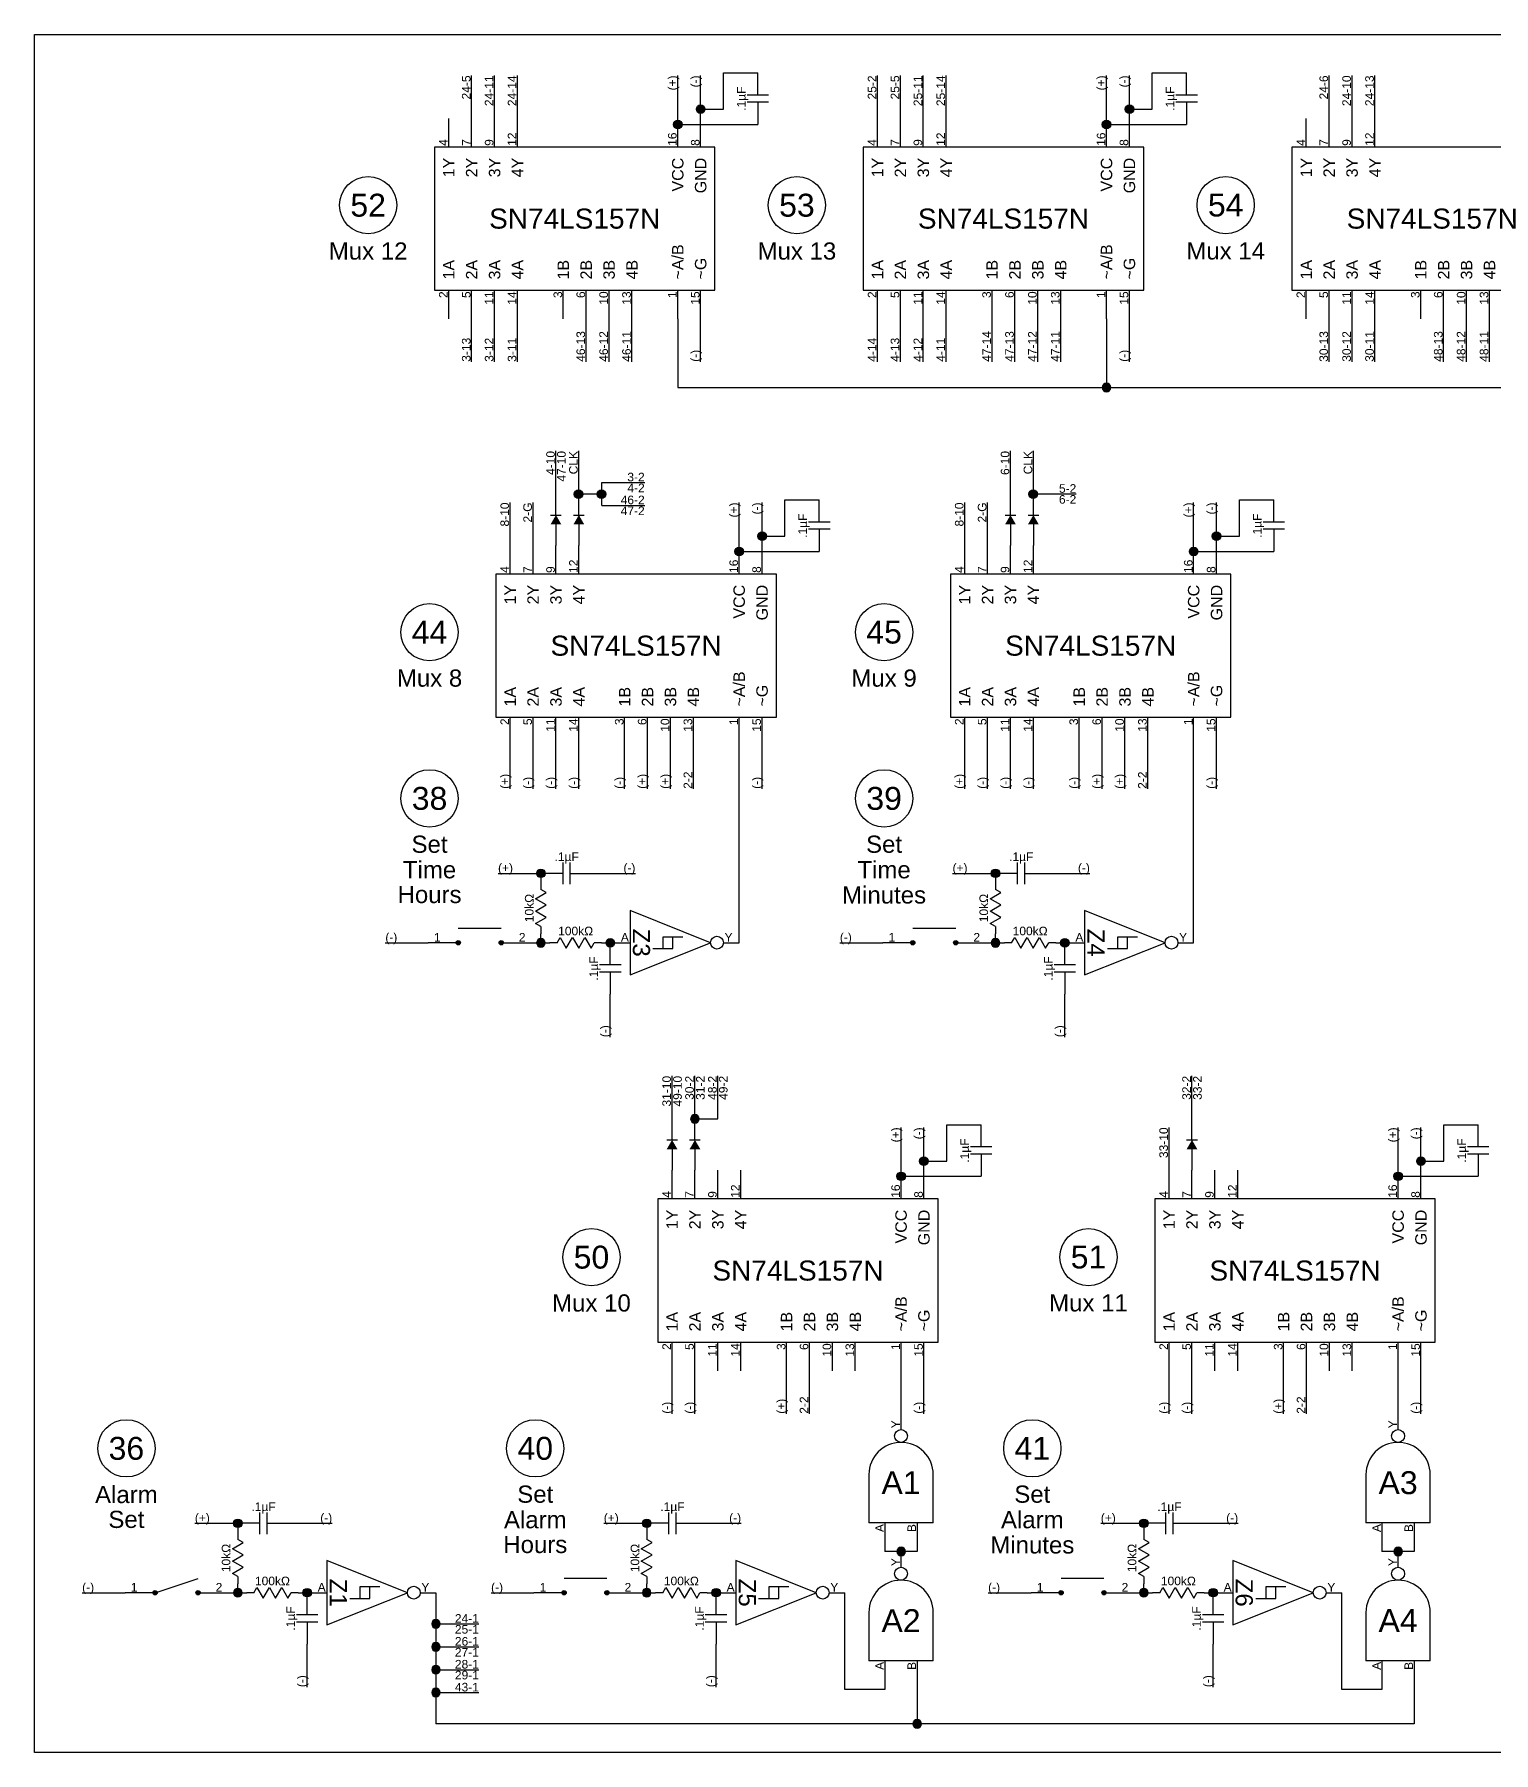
# Model space of a CAD drawing. Header units: inches. Extents: x 0 to 10, y 0 to 7.5.
# Drawn here: x 0 to 6.37, y 0 to 7.5 of the extents above; entities that cross this region are included whole.
import ezdxf
from ezdxf.enums import TextEntityAlignment as Align

# ---------------------------------------------------------------- set-up
doc = ezdxf.new("R2010")
doc.units = ezdxf.units.IN
doc.header["$MEASUREMENT"] = 0
doc.styles.get("Standard").update_dxf_attribs({"font": 'arial.ttf'})

# ---------------------------------------------------------------- blocks, each defined once
blk = doc.blocks.new('Title Block')
for p, q in [((0, 0), (0, 7.5)), ((0, 7.5), (10, 7.5)), ((10, 0), (0, 0))]:
    blk.add_line(p, q)
for tag, p in [('TITLELINE1', (8.75, 0.53125)), ('TITLELINE2', (8.75, 0.34375))]:
    blk.add_attdef(tag, text='', height=0.125).set_placement(p, align=Align.MIDDLE_CENTER)
for tag, p in [('DRAWNBY', (7.51, 0.11)), ('DATE', (9.01, 0.11))]:
    blk.add_attdef(tag, text='', height=0.075).set_placement(p, align=Align.TOP_LEFT)
blk = doc.blocks.new('SPST Switch')
h = blk.add_hatch(color=256)
h.dxf.hatch_style = 1
h.paths.add_polyline_path([(0.12175, 0, 1), (0.1405, 0, 1)])
h = blk.add_hatch(color=256)
h.dxf.hatch_style = 1
h.paths.add_polyline_path([(0.30925, 0, 1), (0.328, 0, 1)])
for p, q in [((0.131125, 0), (0, 0)), ((0.131125, 0), (0.318625, 0.0625)), ((0.318625, 0), (0.44975, 0))]:
    blk.add_line(p, q)
for centre in [(0.131125, 0), (0.318625, 0)]:
    blk.add_circle(centre, 0.009375)
blk.add_text('1', height=0.0375).set_placement((0.025, 0.005))
blk.add_text('2', height=0.0375).set_placement((0.42475, 0.005), align=Align.RIGHT)
blk = doc.blocks.new('Device')
blk.add_circle((0, 0), 0.125)
for tag, height, p in [('NUMBER', 0.1, (0, 0)), ('LINE1', 0.075, (0, -0.2)), ('LINE2', 0.075, (0, -0.31)), ('LINE3', 0.075, (0, -0.42)), ('LINE4', 0.075, (0, -0.53))]:
    blk.add_attdef(tag, text='', height=height).set_placement(p, align=Align.MIDDLE)
blk = doc.blocks.new('NO Pushbutton')
h = blk.add_hatch(color=256)
h.dxf.hatch_style = 1
h.paths.add_polyline_path([(0.12175, 0, 1), (0.1405, 0, 1)])
h = blk.add_hatch(color=256)
h.dxf.hatch_style = 1
h.paths.add_polyline_path([(0.30925, 0, 1), (0.328, 0, 1)])
for p, q in [((0.131125, 0), (0, 0)), ((0.318625, 0.0625), (0.131125, 0.0625)), ((0.318625, 0), (0.44975, 0))]:
    blk.add_line(p, q)
for centre in [(0.131125, 0), (0.318625, 0)]:
    blk.add_circle(centre, 0.009375)
blk.add_text('1', height=0.0375).set_placement((0.025, 0.005))
blk.add_text('2', height=0.0375).set_placement((0.42475, 0.005), align=Align.RIGHT)
blk = doc.blocks.new('SN74LS157N')
for p, q in [((-0.4375, 0.55), (-0.3125, 0.55)), ((0.3125, 0.55), (0.4375, 0.55)), ((-0.4375, 0.45), (-0.3125, 0.45)), ((0.3125, 0.45), (0.4375, 0.45)), ((-0.4375, 0.35), (-0.3125, 0.35)), ((0.3125, 0.35), (0.4375, 0.35)), ((-0.4375, 0.25), (-0.3125, 0.25)), ((0.3125, 0.25), (0.4375, 0.25)), ((-0.4375, 0.05), (-0.3125, 0.05)), ((-0.4375, -0.05), (-0.3125, -0.05)), ((-0.4375, -0.15), (-0.3125, -0.15)), ((-0.4375, -0.25), (-0.3125, -0.25)), ((-0.4375, -0.45), (-0.3125, -0.45)), ((0.3125, -0.45), (0.4375, -0.45)), ((-0.4375, -0.55), (-0.3125, -0.55)), ((0.3125, -0.55), (0.4375, -0.55))]:
    blk.add_line(p, q)
blk.add_lwpolyline([(0.3125, 0.6125), (-0.3125, 0.6125), (-0.3125, -0.6125), (0.3125, -0.6125)], close=True)
for s, p in [('2', (-0.3175, 0.555)), ('5', (-0.3175, 0.455)), ('11', (-0.3175, 0.355)), ('14', (-0.3175, 0.255)), ('3', (-0.3175, 0.055)), ('6', (-0.3175, -0.045)), ('10', (-0.3175, -0.145)), ('13', (-0.3175, -0.245)), ('1', (-0.3175, -0.445)), ('15', (-0.3175, -0.545))]:
    blk.add_text(s, height=0.0375).set_placement(p, align=Align.RIGHT)
for s, p in [('1A', (-0.265625, 0.55)), ('2A', (-0.265625, 0.45)), ('3A', (-0.265625, 0.35)), ('4A', (-0.265625, 0.25)), ('1B', (-0.265625, 0.05)), ('2B', (-0.265625, -0.05)), ('3B', (-0.265625, -0.15)), ('4B', (-0.265625, -0.25)), ('~A/B', (-0.265625, -0.45)), ('~G', (-0.265625, -0.55))]:
    blk.add_text(s, height=0.05).set_placement(p, align=Align.MIDDLE_LEFT)
for s, p in [('1Y', (0.265625, 0.55)), ('2Y', (0.265625, 0.45)), ('3Y', (0.265625, 0.35)), ('4Y', (0.265625, 0.25)), ('VCC', (0.265625, -0.45)), ('GND', (0.265625, -0.55))]:
    blk.add_text(s, height=0.05).set_placement(p, align=Align.MIDDLE_RIGHT)
for s, p in [('4', (0.3175, 0.555)), ('7', (0.3175, 0.455)), ('9', (0.3175, 0.355)), ('12', (0.3175, 0.255)), ('16', (0.3175, -0.445)), ('8', (0.3175, -0.545))]:
    blk.add_text(s, height=0.0375).set_placement(p)
blk.add_text('SN74LS157N', height=0.0875, rotation=270).set_placement((0, 0), align=Align.MIDDLE_CENTER)
blk = doc.blocks.new('Wire Label Right')
blk.add_line((0, 0), (0.1875, 0))
blk.add_attdef('FIRSTDESTINATION', text='', height=0.0375).set_placement((0.1875, 0.005), align=Align.RIGHT)
blk.add_attdef('SECONDDESTINATION', text='', height=0.0375).set_placement((0.1875, -0.005), align=Align.TOP_RIGHT)
blk = doc.blocks.new('Capacitor')
for p, q in [((0.0968, 0), (0, 0)), ((0.0968, -0.0469), (0.0968, 0.0469)), ((0.1281, -0.0469), (0.1281, 0.0469)), ((0.1281, 0), (0.2249, 0))]:
    blk.add_line(p, q)
blk.add_attdef('CAPACITANCE', text='', height=0.0375).set_placement((0.1124, 0.0537), align=Align.CENTER)
blk = doc.blocks.new('Junction')
h = blk.add_hatch(color=256)
h.dxf.hatch_style = 1
h.paths.add_polyline_path([(-0.01875, 0, 1), (0.01875, 0, 1)])
blk.add_circle((0, 0), 0.01875)
blk = doc.blocks.new('Wire Label Left')
blk.add_line((-0.1875, 0), (0, 0))
blk.add_attdef('FIRSTDESTINATION', (-0.1875, 0.005), '', height=0.0375)
blk.add_attdef('SECONDDESTINATION', text='', height=0.0375).set_placement((-0.1875, -0.005), align=Align.TOP_LEFT)
blk = doc.blocks.new('Diode')
h = blk.add_hatch(color=256)
h.dxf.hatch_style = 1
h.paths.add_polyline_path([(0.1327, 0), (0.0921, 0.0234), (0.0921, -0.0234)])
for p, q in [((0.0921, 0), (0, 0)), ((0.1327, 0.0234), (0.1327, -0.0234)), ((0.1327, 0), (0.2249, 0))]:
    blk.add_line(p, q)
blk = doc.blocks.new('NAND')
for p, q in [((0, -0.0687), (0, 0)), ((-0.1406, -0.2656), (-0.1406, -0.4766)), ((0.1406, -0.4766), (0.1406, -0.2656)), ((0.1406, -0.4766), (-0.1406, -0.4766)), ((-0.0703, -0.4766), (-0.0703, -0.6016)), ((0.0703, -0.4766), (0.0703, -0.6016))]:
    blk.add_line(p, q)
blk.add_circle((0, -0.0969), 0.0281)
blk.add_arc((0, -0.2656), 0.1406, 0, 180)
blk.add_text('Y', height=0.0375, rotation=90).set_placement((-0.005, -0.0637))
for s, p in [('A', (-0.0753, -0.4816)), ('B', (0.0653, -0.4816))]:
    blk.add_text(s, height=0.0375, rotation=90).set_placement(p, align=Align.RIGHT)
blk.add_attdef('LABEL', text='', height=0.1).set_placement((0, -0.3008), align=Align.MIDDLE)
blk = doc.blocks.new('Resistor')
for p, q in [((0.0312, 0), (0, 0)), ((0.0312, 0), (0.0448, 0.0234)), ((0.0448, 0.0234), (0.0718, -0.0234)), ((0.0718, -0.0234), (0.0989, 0.0234)), ((0.0989, 0.0234), (0.126, -0.0234)), ((0.126, -0.0234), (0.153, 0.0234)), ((0.153, 0.0234), (0.1801, -0.0234)), ((0.1801, -0.0234), (0.1936, 0)), ((0.2249, 0), (0.1936, 0))]:
    blk.add_line(p, q)
blk.add_attdef('VALUE', text='', height=0.0375).set_placement((0.1124, 0.0325), align=Align.CENTER)
blk = doc.blocks.new('Schmitt Trigger Inverter')
for p, q in [((0, -0.0687), (0, 0)), ((0, -0.125), (-0.1406, -0.4766)), ((0.1406, -0.4766), (0, -0.125)), ((-0.025, -0.2453), (-0.025, -0.3328)), ((0.025, -0.2891), (-0.025, -0.2891)), ((0.025, -0.3766), (0.025, -0.2891)), ((-0.025, -0.3328), (0.025, -0.3328)), ((-0.1406, -0.4766), (0.1406, -0.4766)), ((0, -0.6016), (0, -0.4766))]:
    blk.add_line(p, q)
blk.add_circle((0, -0.0969), 0.0281)
blk.add_text('Y', height=0.0375, rotation=90).set_placement((-0.005, -0.0637))
blk.add_text('A', height=0.0375, rotation=90).set_placement((-0.005, -0.4816), align=Align.RIGHT)
blk.add_attdef('LABEL', text='', height=0.075).set_placement((0, -0.4266), align=Align.MIDDLE)

msp = doc.modelspace()

# ---------------------------------------------------------------- linework, layer by layer
for p, q in [((3.0097, 7.1736), (3.0097, 7.332)), ((3.0097, 7.332), (3.1597, 7.332)), ((4.882, 7.1736), (4.882, 7.332)), ((4.882, 7.332), (5.032, 7.332)), ((2.9097, 7.1736), (3.0097, 7.1736)), ((4.782, 7.1736), (4.882, 7.1736)), ((2.8097, 7.1071), (3.1597, 7.1071)), ((4.682, 7.1071), (5.032, 7.1071)), ((2.8097, 6.2583), (2.8097, 5.9583)), ((4.682, 6.2583), (4.682, 5.9583)), ((2.8097, 5.9583), (8.4266, 5.9583)), ((2.3778, 5.4941), (2.4778, 5.4941)), ((2.4778, 5.4441), (2.4778, 5.5441)), ((3.2778, 5.3095), (3.2778, 5.4679)), ((3.2778, 5.4679), (3.4278, 5.4679)), ((5.2626, 5.3095), (5.2626, 5.4679)), ((5.2626, 5.4679), (5.4126, 5.4679)), ((3.1778, 5.3095), (3.2778, 5.3095)), ((5.1626, 5.3095), (5.2626, 5.3095)), ((3.0778, 5.243), (3.4278, 5.243)), ((5.0626, 5.243), (5.4126, 5.243)), ((3.0778, 3.5351), (3.0778, 4.3942)), ((5.0626, 3.5351), (5.0626, 4.3942)), ((2.2123, 3.838), (2.2123, 3.799)), ((4.1972, 3.838), (4.1972, 3.799)), ((2.1699, 3.5351), (2.2513, 3.5351)), ((2.2123, 3.5351), (2.2123, 3.5741)), ((4.1548, 3.5351), (4.2362, 3.5351)), ((4.1972, 3.5351), (4.1972, 3.5741)), ((2.8848, 2.7666), (2.9848, 2.7666)), ((3.9848, 2.582), (3.9848, 2.7404)), ((3.9848, 2.7404), (4.1348, 2.7404)), ((6.1553, 2.582), (6.1553, 2.7404)), ((6.1553, 2.7404), (6.3053, 2.7404)), ((3.8848, 2.582), (3.9848, 2.582)), ((6.0553, 2.582), (6.1553, 2.582)), ((3.7848, 2.5155), (4.1348, 2.5155)), ((5.9553, 2.5155), (6.3053, 2.5155)), ((3.7848, 1.4792), (3.7848, 1.6667)), ((5.9553, 1.4792), (5.9553, 1.6667)), ((0.8884, 1.001), (0.8884, 0.962)), ((2.674, 1.001), (2.674, 0.962)), ((4.8445, 1.001), (4.8445, 0.962)), ((3.8551, 0.8777), (3.7145, 0.8777)), ((6.0256, 0.8777), (5.885, 0.8777)), ((0.846, 0.6981), (0.9274, 0.6981)), ((0.8884, 0.6981), (0.8884, 0.7371)), ((1.7538, 0.6981), (1.7538, 0.1261)), ((2.6316, 0.6981), (2.7131, 0.6981)), ((2.674, 0.6981), (2.674, 0.7371)), ((3.5395, 0.2761), (3.5395, 0.6981)), ((4.8021, 0.6981), (4.8835, 0.6981)), ((4.8445, 0.6981), (4.8445, 0.7371)), ((5.71, 0.2761), (5.71, 0.6981)), ((3.7145, 0.2761), (3.5395, 0.2761)), ((3.8551, 0.2761), (3.8551, 0.1261)), ((5.885, 0.2761), (5.71, 0.2761)), ((6.0256, 0.2761), (6.0256, 0.1261)), ((6.0256, 0.1261), (1.7538, 0.1261))]:
    msp.add_line(p, q)

# ---------------------------------------------------------------- block references
for name, p in [('Title Block', (0, 0)), ('Junction', (2.8097, 7.1071)), ('Junction', (2.9097, 7.1736)), ('Junction', (4.682, 7.1071)), ('Junction', (4.782, 7.1736)), ('Junction', (2.3764, 5.4934)), ('Junction', (2.4764, 5.4934)), ('Junction', (4.3613, 5.4934)), ('Junction', (3.1778, 5.3095)), ('Junction', (5.1626, 5.3095)), ('Junction', (3.0778, 5.243)), ('Junction', (5.0626, 5.243)), ('NO Pushbutton', (1.7202, 3.5351)), ('Junction', (2.5152, 3.5351)), ('NO Pushbutton', (3.705, 3.5351)), ('Junction', (4.5001, 3.5351)), ('Junction', (3.8848, 2.582)), ('Junction', (6.0553, 2.582)), ('Junction', (3.7848, 2.5155)), ('Junction', (5.9553, 2.5155)), ('SPST Switch', (0.3962, 0.6981)), ('NO Pushbutton', (2.1819, 0.6981)), ('NO Pushbutton', (4.3524, 0.6981)), ('Junction', (1.1913, 0.6981)), ('Junction', (2.977, 0.6981)), ('Junction', (5.1474, 0.6981))]:
    msp.add_blockref(name, p)
for name, p, rotation, values in [('Wire Label Right', (1.9097, 7.1333), 90, {'FIRSTDESTINATION': '24-5'}), ('Wire Label Right', (2.0097, 7.1333), 90, {'FIRSTDESTINATION': '24-11'}), ('Wire Label Right', (2.1097, 7.1333), 90, {'FIRSTDESTINATION': '24-14'}), ('Wire Label Right', (2.8097, 7.1333), 90, {'FIRSTDESTINATION': '(+)'}), ('Wire Label Right', (2.9097, 7.1333), 90, {'FIRSTDESTINATION': '(-)'}), ('Capacitor', (3.1597, 7.1071), 90, {'CAPACITANCE': '.1µF'}), ('Wire Label Right', (3.682, 7.1333), 90, {'FIRSTDESTINATION': '25-2'}), ('Wire Label Right', (3.782, 7.1333), 90, {'FIRSTDESTINATION': '25-5'}), ('Wire Label Right', (3.882, 7.1333), 90, {'FIRSTDESTINATION': '25-11'}), ('Wire Label Right', (3.982, 7.1333), 90, {'FIRSTDESTINATION': '25-14'}), ('Wire Label Right', (4.682, 7.1333), 90, {'FIRSTDESTINATION': '(+)'}), ('Wire Label Right', (4.782, 7.1333), 90, {'FIRSTDESTINATION': '(-)'}), ('Capacitor', (5.032, 7.1071), 90, {'CAPACITANCE': '.1µF'}), ('Wire Label Right', (5.6543, 7.1333), 90, {'FIRSTDESTINATION': '24-6'}), ('Wire Label Right', (5.7543, 7.1333), 90, {'FIRSTDESTINATION': '24-10'}), ('Wire Label Right', (5.8543, 7.1333), 90, {'FIRSTDESTINATION': '24-13'}), ('Wire Label Left', (1.9097, 6.2583), 90, {'FIRSTDESTINATION': '3-13'}), ('Wire Label Left', (2.0097, 6.2583), 90, {'FIRSTDESTINATION': '3-12'}), ('Wire Label Left', (2.1097, 6.2583), 90, {'FIRSTDESTINATION': '3-11'}), ('Wire Label Left', (2.4097, 6.2583), 90, {'FIRSTDESTINATION': '46-13'}), ('Wire Label Left', (2.5097, 6.2583), 90, {'FIRSTDESTINATION': '46-12'}), ('Wire Label Left', (2.6097, 6.2583), 90, {'FIRSTDESTINATION': '46-11'}), ('Wire Label Left', (2.9097, 6.2583), 90, {'FIRSTDESTINATION': '(-)'}), ('Wire Label Left', (3.682, 6.2583), 90, {'FIRSTDESTINATION': '4-14'}), ('Wire Label Left', (3.782, 6.2583), 90, {'FIRSTDESTINATION': '4-13'}), ('Wire Label Left', (3.882, 6.2583), 90, {'FIRSTDESTINATION': '4-12'}), ('Wire Label Left', (3.982, 6.2583), 90, {'FIRSTDESTINATION': '4-11'}), ('Wire Label Left', (4.182, 6.2583), 90, {'FIRSTDESTINATION': '47-14'}), ('Wire Label Left', (4.282, 6.2583), 90, {'FIRSTDESTINATION': '47-13'}), ('Wire Label Left', (4.382, 6.2583), 90, {'FIRSTDESTINATION': '47-12'}), ('Wire Label Left', (4.482, 6.2583), 90, {'FIRSTDESTINATION': '47-11'}), ('Wire Label Left', (4.782, 6.2583), 90, {'FIRSTDESTINATION': '(-)'}), ('Wire Label Left', (5.6543, 6.2583), 90, {'FIRSTDESTINATION': '30-13'}), ('Wire Label Left', (5.7543, 6.2583), 90, {'FIRSTDESTINATION': '30-12'}), ('Wire Label Left', (5.8543, 6.2583), 90, {'FIRSTDESTINATION': '30-11'}), ('Wire Label Left', (6.1543, 6.2583), 90, {'FIRSTDESTINATION': '48-13'}), ('Wire Label Left', (6.2543, 6.2583), 90, {'FIRSTDESTINATION': '48-12'}), ('Wire Label Left', (6.3543, 6.2583), 90, {'FIRSTDESTINATION': '48-11'}), ('Wire Label Right', (2.2778, 5.4941), 90, {'FIRSTDESTINATION': '4-10', 'SECONDDESTINATION': '47-10'}), ('Wire Label Right', (2.3778, 5.4941), 90, {'FIRSTDESTINATION': 'CLK'}), ('Wire Label Right', (4.2626, 5.4941), 90, {'FIRSTDESTINATION': '6-10'}), ('Wire Label Right', (4.3626, 5.4941), 90, {'FIRSTDESTINATION': 'CLK'}), ('Wire Label Right', (2.0778, 5.2692), 90, {'FIRSTDESTINATION': '8-10'}), ('Wire Label Right', (2.1778, 5.2692), 90, {'FIRSTDESTINATION': '2-G'}), ('Wire Label Right', (3.0778, 5.2692), 90, {'FIRSTDESTINATION': '(+)'}), ('Wire Label Right', (3.1778, 5.2692), 90, {'FIRSTDESTINATION': '(-)'}), ('Capacitor', (3.4278, 5.243), 90, {'CAPACITANCE': '.1µF'}), ('Wire Label Right', (4.0626, 5.2692), 90, {'FIRSTDESTINATION': '8-10'}), ('Wire Label Right', (4.1626, 5.2692), 90, {'FIRSTDESTINATION': '2-G'}), ('Wire Label Right', (5.0626, 5.2692), 90, {'FIRSTDESTINATION': '(+)'}), ('Wire Label Right', (5.1626, 5.2692), 90, {'FIRSTDESTINATION': '(-)'}), ('Capacitor', (5.4126, 5.243), 90, {'CAPACITANCE': '.1µF'}), ('Wire Label Left', (2.0778, 4.3942), 90, {'FIRSTDESTINATION': '(+)'}), ('Wire Label Left', (2.1778, 4.3942), 90, {'FIRSTDESTINATION': '(-)'}), ('Wire Label Left', (2.2778, 4.3942), 90, {'FIRSTDESTINATION': '(-)'}), ('Wire Label Left', (2.3778, 4.3942), 90, {'FIRSTDESTINATION': '(-)'}), ('Wire Label Left', (2.5778, 4.3942), 90, {'FIRSTDESTINATION': '(-)'}), ('Wire Label Left', (2.6778, 4.3942), 90, {'FIRSTDESTINATION': '(+)'}), ('Wire Label Left', (2.7778, 4.3942), 90, {'FIRSTDESTINATION': '(+)'}), ('Wire Label Left', (2.8778, 4.3942), 90, {'FIRSTDESTINATION': '2-2'}), ('Wire Label Left', (3.1778, 4.3942), 90, {'FIRSTDESTINATION': '(-)'}), ('Wire Label Left', (4.0626, 4.3942), 90, {'FIRSTDESTINATION': '(+)'}), ('Wire Label Left', (4.1626, 4.3942), 90, {'FIRSTDESTINATION': '(-)'}), ('Wire Label Left', (4.2626, 4.3942), 90, {'FIRSTDESTINATION': '(-)'}), ('Wire Label Left', (4.3626, 4.3942), 90, {'FIRSTDESTINATION': '(-)'}), ('Wire Label Left', (4.5626, 4.3942), 90, {'FIRSTDESTINATION': '(-)'}), ('Wire Label Left', (4.6626, 4.3942), 90, {'FIRSTDESTINATION': '(+)'}), ('Wire Label Left', (4.7626, 4.3942), 90, {'FIRSTDESTINATION': '(+)'}), ('Wire Label Left', (4.8626, 4.3942), 90, {'FIRSTDESTINATION': '2-2'}), ('Wire Label Left', (5.1626, 4.3942), 90, {'FIRSTDESTINATION': '(-)'}), ('Resistor', (2.2123, 3.5741), 90, {'VALUE': '10kΩ'}), ('Resistor', (4.1972, 3.5741), 90, {'VALUE': '10kΩ'}), ('Schmitt Trigger Inverter', (3.0778, 3.5351), 270, {'LABEL': 'Z3'}), ('Schmitt Trigger Inverter', (5.0626, 3.5351), 270, {'LABEL': 'Z4'}), ('Capacitor', (2.5152, 3.3102), 90, {'CAPACITANCE': '.1µF'}), ('Capacitor', (4.5001, 3.3102), 90, {'CAPACITANCE': '.1µF'}), ('Wire Label Left', (2.5152, 3.3102), 90, {'FIRSTDESTINATION': '(-)'}), ('Wire Label Left', (4.5001, 3.3102), 90, {'FIRSTDESTINATION': '(-)'}), ('Wire Label Right', (2.7848, 2.7666), 90, {'FIRSTDESTINATION': '31-10', 'SECONDDESTINATION': '49-10'}), ('Wire Label Right', (2.8848, 2.7666), 90, {'FIRSTDESTINATION': '30-2', 'SECONDDESTINATION': '31-2'}), ('Wire Label Right', (2.9848, 2.7666), 90, {'FIRSTDESTINATION': '48-2', 'SECONDDESTINATION': '49-2'}), ('Wire Label Right', (5.0553, 2.7666), 90, {'FIRSTDESTINATION': '32-2', 'SECONDDESTINATION': '33-2'}), ('Wire Label Right', (3.7848, 2.5417), 90, {'FIRSTDESTINATION': '(+)'}), ('Wire Label Right', (3.8848, 2.5417), 90, {'FIRSTDESTINATION': '(-)'}), ('Capacitor', (4.1348, 2.5155), 90, {'CAPACITANCE': '.1µF'}), ('Wire Label Right', (4.9553, 2.5417), 90, {'FIRSTDESTINATION': '33-10'}), ('Wire Label Right', (5.9553, 2.5417), 90, {'FIRSTDESTINATION': '(+)'}), ('Wire Label Right', (6.0553, 2.5417), 90, {'FIRSTDESTINATION': '(-)'}), ('Capacitor', (6.3053, 2.5155), 90, {'CAPACITANCE': '.1µF'}), ('Wire Label Left', (2.7848, 1.6667), 90, {'FIRSTDESTINATION': '(-)'}), ('Wire Label Left', (2.8848, 1.6667), 90, {'FIRSTDESTINATION': '(-)'}), ('Wire Label Left', (3.2848, 1.6667), 90, {'FIRSTDESTINATION': '(+)'}), ('Wire Label Left', (3.3848, 1.6667), 90, {'FIRSTDESTINATION': '2-2'}), ('Wire Label Left', (3.8848, 1.6667), 90, {'FIRSTDESTINATION': '(-)'}), ('Wire Label Left', (4.9553, 1.6667), 90, {'FIRSTDESTINATION': '(-)'}), ('Wire Label Left', (5.0553, 1.6667), 90, {'FIRSTDESTINATION': '(-)'}), ('Wire Label Left', (5.4553, 1.6667), 90, {'FIRSTDESTINATION': '(+)'}), ('Wire Label Left', (5.5553, 1.6667), 90, {'FIRSTDESTINATION': '2-2'}), ('Wire Label Left', (6.0553, 1.6667), 90, {'FIRSTDESTINATION': '(-)'}), ('Resistor', (0.8884, 0.7371), 90, {'VALUE': '10kΩ'}), ('Resistor', (2.674, 0.7371), 90, {'VALUE': '10kΩ'}), ('Resistor', (4.8445, 0.7371), 90, {'VALUE': '10kΩ'}), ('Schmitt Trigger Inverter', (1.7538, 0.6981), 270, {'LABEL': 'Z1'}), ('Schmitt Trigger Inverter', (3.5395, 0.6981), 270, {'LABEL': 'Z5'}), ('Schmitt Trigger Inverter', (5.71, 0.6981), 270, {'LABEL': 'Z6'}), ('Capacitor', (1.1913, 0.4732), 90, {'CAPACITANCE': '.1µF'}), ('Capacitor', (2.977, 0.4732), 90, {'CAPACITANCE': '.1µF'}), ('Capacitor', (5.1474, 0.4732), 90, {'CAPACITANCE': '.1µF'}), ('Wire Label Left', (1.1913, 0.4732), 90, {'FIRSTDESTINATION': '(-)'}), ('Wire Label Left', (2.977, 0.4732), 90, {'FIRSTDESTINATION': '(-)'}), ('Wire Label Left', (5.1474, 0.4732), 90, {'FIRSTDESTINATION': '(-)'})]:
    msp.add_blockref(name, p, dxfattribs=dict(rotation=rotation)).add_auto_attribs(values)
for name, p, rotation in [('SN74LS157N', (2.3597, 6.6958), 90), ('SN74LS157N', (4.232, 6.6958), 90), ('SN74LS157N', (6.1043, 6.6958), 90), ('Diode', (2.2778, 5.2692), 90), ('Diode', (2.3778, 5.2692), 90), ('Diode', (4.2626, 5.2692), 90), ('Diode', (4.3626, 5.2692), 90), ('SN74LS157N', (2.6278, 4.8317), 90), ('SN74LS157N', (4.6126, 4.8317), 90), ('Junction', (2.2123, 3.838), 180), ('Junction', (4.1972, 3.838), 180), ('Diode', (2.7848, 2.5417), 90), ('Diode', (2.8848, 2.5417), 90), ('Diode', (5.0553, 2.5417), 90), ('SN74LS157N', (3.3348, 2.1042), 90), ('SN74LS157N', (5.5053, 2.1042), 90), ('Junction', (0.8884, 1.001), 180), ('Junction', (2.674, 1.001), 180), ('Junction', (4.8445, 1.001), 180)]:
    msp.add_blockref(name, p, dxfattribs=dict(rotation=rotation))
for name, p, values in [('Device', (1.4577, 6.7544), {'NUMBER': '52', 'LINE1': 'Mux 12'}), ('Device', (3.33, 6.7544), {'NUMBER': '53', 'LINE1': 'Mux 13'}), ('Device', (5.2024, 6.7544), {'NUMBER': '54', 'LINE1': 'Mux 14'}), ('Wire Label Right', (2.4778, 5.5441), {'FIRSTDESTINATION': '3-2', 'SECONDDESTINATION': '4-2'}), ('Wire Label Right', (2.4778, 5.4441), {'FIRSTDESTINATION': '46-2', 'SECONDDESTINATION': '47-2'}), ('Wire Label Right', (4.3626, 5.4941), {'FIRSTDESTINATION': '5-2', 'SECONDDESTINATION': '6-2'}), ('Device', (1.7258, 4.8903), {'NUMBER': '44', 'LINE1': 'Mux 8'}), ('Device', (3.7107, 4.8903), {'NUMBER': '45', 'LINE1': 'Mux 9'}), ('Device', (1.7258, 4.1652), {'NUMBER': '38', 'LINE1': 'Set', 'LINE2': 'Time', 'LINE3': 'Hours'}), ('Device', (3.7107, 4.1652), {'NUMBER': '39', 'LINE1': 'Set', 'LINE2': 'Time', 'LINE3': 'Minutes'}), ('Capacitor', (2.2123, 3.838), {'CAPACITANCE': '.1µF'}), ('Capacitor', (4.1972, 3.838), {'CAPACITANCE': '.1µF'}), ('Wire Label Left', (2.2123, 3.838), {'FIRSTDESTINATION': '(+)'}), ('Wire Label Right', (2.4372, 3.838), {'FIRSTDESTINATION': '(-)'}), ('Wire Label Left', (4.1972, 3.838), {'FIRSTDESTINATION': '(+)'}), ('Wire Label Right', (4.422, 3.838), {'FIRSTDESTINATION': '(-)'}), ('Resistor', (2.2513, 3.5351), {'VALUE': '100kΩ'}), ('Resistor', (4.2362, 3.5351), {'VALUE': '100kΩ'}), ('Wire Label Left', (1.7202, 3.5351), {'FIRSTDESTINATION': '(-)'}), ('Wire Label Left', (3.705, 3.5351), {'FIRSTDESTINATION': '(-)'}), ('Device', (2.4328, 2.1628), {'NUMBER': '50', 'LINE1': 'Mux 10'}), ('Device', (4.6033, 2.1628), {'NUMBER': '51', 'LINE1': 'Mux 11'}), ('Device', (0.4019, 1.3282), {'NUMBER': '36', 'LINE1': 'Alarm', 'LINE2': 'Set'}), ('Device', (2.1875, 1.3282), {'NUMBER': '40', 'LINE1': 'Set', 'LINE2': 'Alarm', 'LINE3': 'Hours'}), ('NAND', (3.7848, 1.4792), {'LABEL': 'A1'}), ('Device', (4.358, 1.3282), {'NUMBER': '41', 'LINE1': 'Set', 'LINE2': 'Alarm', 'LINE3': 'Minutes'}), ('NAND', (5.9553, 1.4792), {'LABEL': 'A3'}), ('Capacitor', (0.8884, 1.001), {'CAPACITANCE': '.1µF'}), ('Capacitor', (2.674, 1.001), {'CAPACITANCE': '.1µF'}), ('Capacitor', (4.8445, 1.001), {'CAPACITANCE': '.1µF'}), ('Wire Label Left', (0.8884, 1.001), {'FIRSTDESTINATION': '(+)'}), ('Wire Label Right', (1.1133, 1.001), {'FIRSTDESTINATION': '(-)'}), ('Wire Label Left', (2.674, 1.001), {'FIRSTDESTINATION': '(+)'}), ('Wire Label Right', (2.8989, 1.001), {'FIRSTDESTINATION': '(-)'}), ('Wire Label Left', (4.8445, 1.001), {'FIRSTDESTINATION': '(+)'}), ('Wire Label Right', (5.0694, 1.001), {'FIRSTDESTINATION': '(-)'}), ('NAND', (3.7848, 0.8777), {'LABEL': 'A2'}), ('NAND', (5.9553, 0.8777), {'LABEL': 'A4'}), ('Resistor', (0.9274, 0.6981), {'VALUE': '100kΩ'}), ('Resistor', (2.7131, 0.6981), {'VALUE': '100kΩ'}), ('Resistor', (4.8835, 0.6981), {'VALUE': '100kΩ'}), ('Wire Label Left', (0.3962, 0.6981), {'FIRSTDESTINATION': '(-)'}), ('Wire Label Left', (2.1819, 0.6981), {'FIRSTDESTINATION': '(-)'}), ('Wire Label Left', (4.3524, 0.6981), {'FIRSTDESTINATION': '(-)'}), ('Wire Label Right', (1.7538, 0.5621), {'FIRSTDESTINATION': '24-1', 'SECONDDESTINATION': '25-1'}), ('Wire Label Right', (1.7538, 0.4621), {'FIRSTDESTINATION': '26-1', 'SECONDDESTINATION': '27-1'}), ('Wire Label Right', (1.7538, 0.3621), {'FIRSTDESTINATION': '28-1', 'SECONDDESTINATION': '29-1'}), ('Wire Label Right', (1.7538, 0.2621), {'FIRSTDESTINATION': '43-1'})]:
    msp.add_blockref(name, p).add_auto_attribs(values)
at = {"xscale": -1}
for p in [(4.682, 5.9583), (2.2123, 3.5351), (4.1972, 3.5351), (2.8848, 2.7666), (3.7848, 0.8777), (5.9553, 0.8777), (0.8884, 0.6981), (2.674, 0.6981), (4.8445, 0.6981), (1.7538, 0.5621), (1.7538, 0.4621), (1.7538, 0.3621), (1.7538, 0.2621), (3.8551, 0.1261)]:
    msp.add_blockref('Junction', p, dxfattribs=at)

doc.saveas('drawing.dxf')
